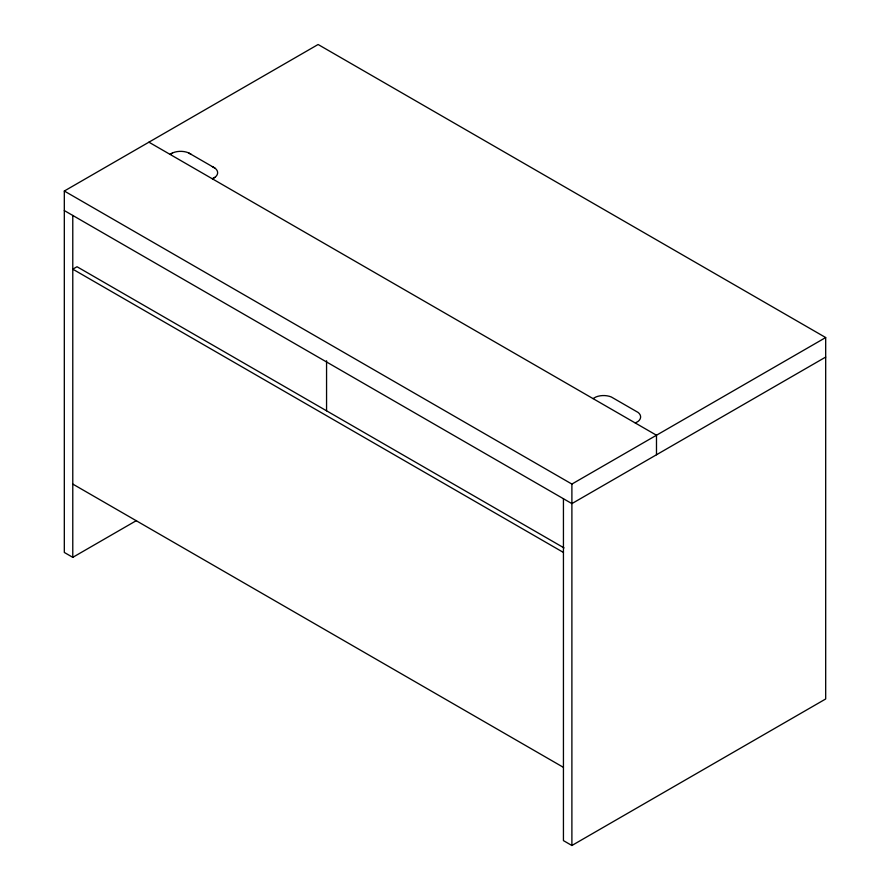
<?xml version="1.0" encoding="UTF-8"?>
<svg xmlns="http://www.w3.org/2000/svg" width="890" height="890" viewBox="0 0 890 890"><rect width="100%" height="100%" fill="white"/><g stroke="black" fill="none" stroke-linecap="round" stroke-linejoin="round"><path stroke-width="1.33" d="M136.526 520.528L72.78 557.34L64.314 552.456L64.314 191.027L318.108 44.5L825.686 337.544L825.686 698.973L571.892 845.5L563.437 840.616L563.437 498.723M172.538 152.969L170.068 154.393L172.971 152.757A13.217 7.632 0 0 1 188.302 152.757L191.216 154.393M214.835 177.388L212.365 178.812L215.202 177.132A13.217 7.632 0 0 0 215.202 168.288L212.365 166.608M593.04 398.598L595.955 396.962A13.217 7.632 0 0 1 611.274 396.962L638.186 412.493A13.217 7.632 0 0 1 638.186 421.337L635.338 423.017M64.314 191.027L571.892 484.071L825.686 337.544M825.686 357.079L571.892 503.607L64.314 210.563M188.736 152.969L214.835 168.032M148.908 142.178L656.486 435.232L656.486 454.768M564.06 547.928L77.007 266.733L72.78 269.169L563.437 552.445M72.78 484.071L563.437 767.358M571.892 484.071L571.892 845.5M326.563 360.784L326.563 410.813M72.78 215.447L72.78 557.34"/></g></svg>
